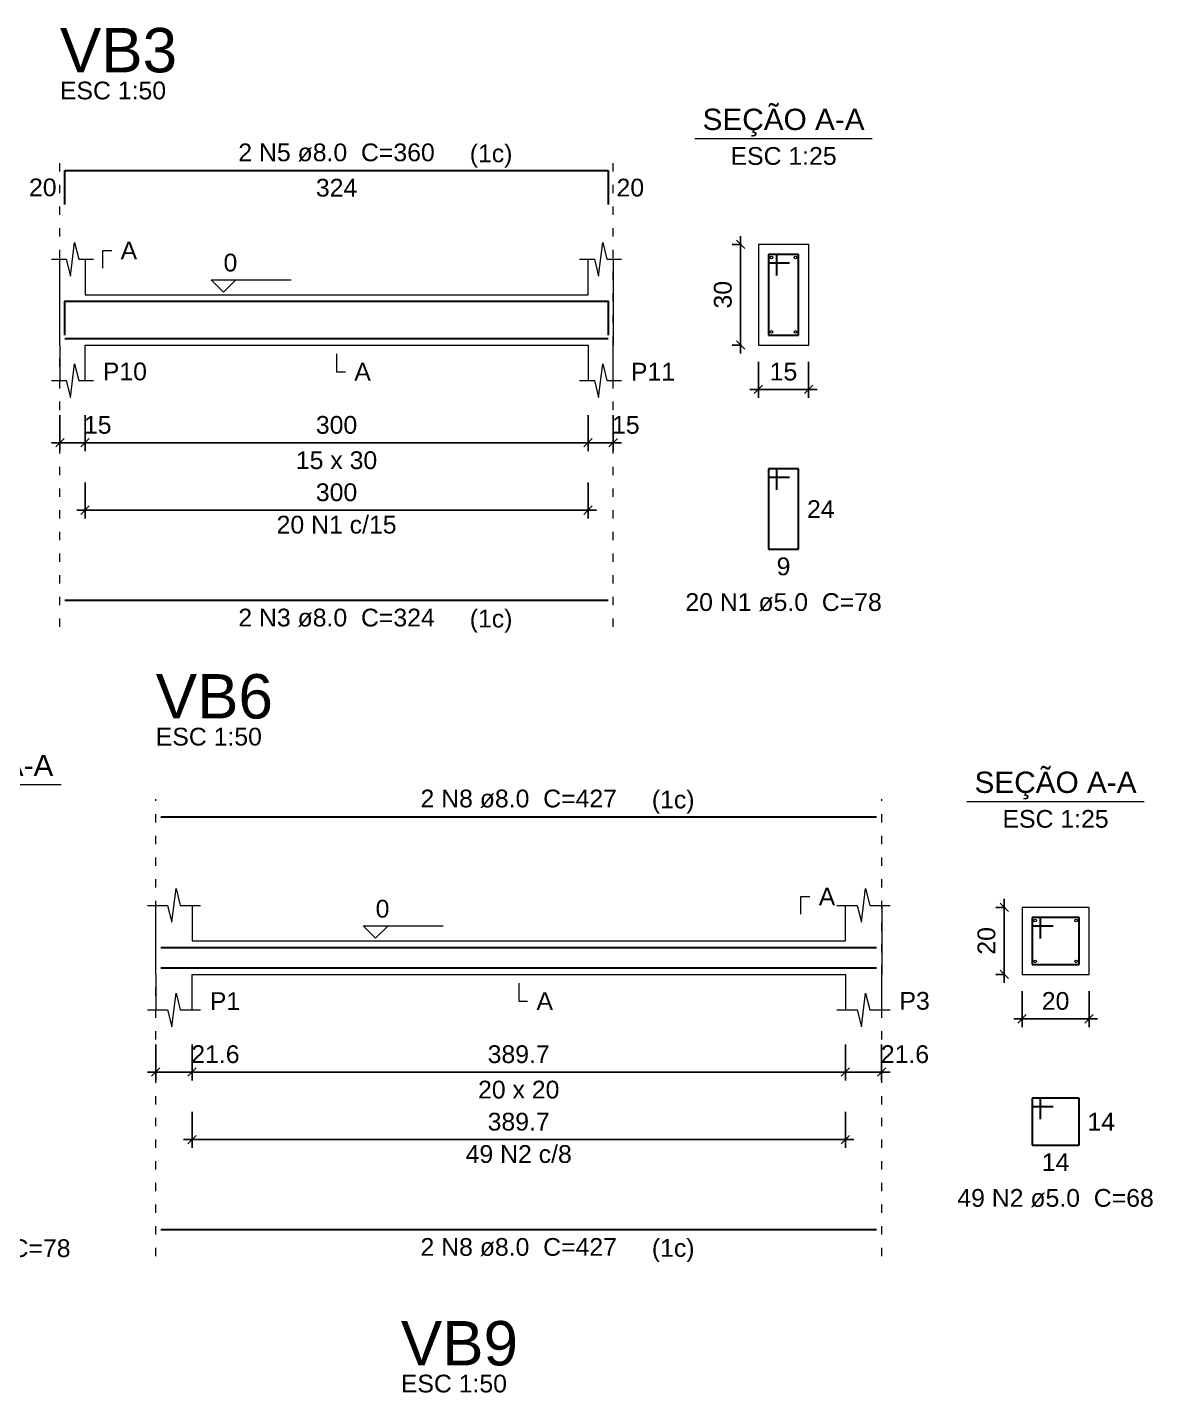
# Model space of a CAD drawing. Header units: millimetres. Extents: x 0 to 619, y -40 to 53.
# Drawn here: x 249.83 to 263.26, y -18.26 to -1.97 of the extents above; entities that cross this region are included whole.
import ezdxf

# ---------------------------------------------------------------- set-up
doc = ezdxf.new("R2010")
doc.units = ezdxf.units.MM
doc.linetypes.add('DOT2', pattern=[3.175, 0, -3.175])
for name, color, linetype, lineweight in [('DT-Barras na forma', 2, 'Continuous', 30), ('DT-Barras no corte', 5, 'Continuous', 5), ('DT-Barras rebatidas', 2, 'Continuous', 30), ('DT-Cotas', 9, 'Continuous', 5), ('DT-Forma', 5, 'Continuous', 5), ('DT-Pontilhado', 9, 'DOT2', 5), ('DT-Textos', 7, 'Continuous', 5), ('DT-Título', 3, 'Continuous', 20)]:
    doc.layers.add(name, color=color, linetype=linetype, lineweight=lineweight)
doc.styles.add('Arial', font='arial.ttf')
doc.styles.get("Standard").update_dxf_attribs({"font": 'arial.ttf'})
doc.dimstyles.new('UM_25.000000', dxfattribs={"dimtxt": 0.18, "dimasz": 0.1, "dimexe": 0.1, "dimexo": 0.2, "dimgap": 0, "dimtad": 1, "dimtih": 1, "dimtoh": 1, "dimdec": 1, "dimlfac": 25, "dimzin": 0, "dimdsep": 46, "dimtxsty": 'Standard', "dimblk": 'CLOSED', "dimblk1": 'CLOSED', "dimblk2": 'CLOSED', "dimcen": 0.09, "dimdle": 0.1, "dimadec": 1, "dimazin": 2, "dimtfac": 1, "dimtdec": 4, "dimtofl": 0, "dimtmove": 0, "dimatfit": 3, "dimldrblk": 'CLOSED', "dimfxl": 1, "dimtolj": 1, "dimarcsym": 0})
doc.dimstyles.new('UM_50.000000', dxfattribs={"dimtxt": 0.18, "dimasz": 0.1, "dimexe": 0.1, "dimexo": 0.2, "dimgap": 0, "dimtad": 1, "dimtih": 1, "dimtoh": 1, "dimdec": 1, "dimlfac": 50, "dimzin": 0, "dimdsep": 46, "dimtxsty": 'Standard', "dimblk": 'CLOSED', "dimblk1": 'CLOSED', "dimblk2": 'CLOSED', "dimcen": 0.09, "dimdle": 0.1, "dimadec": 1, "dimazin": 2, "dimtfac": 1, "dimtdec": 4, "dimtofl": 0, "dimtmove": 0, "dimatfit": 3, "dimldrblk": 'CLOSED', "dimfxl": 1, "dimtolj": 1, "dimarcsym": 0})

# ---------------------------------------------------------------- blocks, each defined once
blk = doc.blocks.new('_OBLIQUE')
at = {"color": 0, "linetype": 'ByBlock', "lineweight": -2}
blk.add_line((-0.5, -0.5), (0.5, 0.5), dxfattribs=at)
blk = doc.blocks.new('*D292')
at = {"layer": 'Defpoints', "color": 0, "transparency": 16777216}
for p in [(250.223, -6.395), (250.523, -6.395), (250.523, -6.924)]:
    blk.add_point(p, dxfattribs=at)
at = {"layer": 'DT-Cotas', "color": 0, "lineweight": -2, "transparency": 16777216}
for p, q in [((250.223, -6.595), (250.223, -7.024)), ((250.523, -6.595), (250.523, -7.024)), ((250.123, -6.924), (250.623, -6.924))]:
    blk.add_line(p, q, dxfattribs=at)
at = {"layer": 'DT-Cotas', "color": 0, "lineweight": -2, "transparency": 16777216, "xscale": 0.1, "yscale": 0.1, "zscale": 0.1, "rotation": 180}
blk.add_blockref('_OBLIQUE', (250.223, -6.924), dxfattribs=at)
at = {"layer": 'DT-Cotas', "color": 0, "lineweight": -2, "transparency": 16777216, "xscale": 0.1, "yscale": 0.1, "zscale": 0.1}
blk.add_blockref('_OBLIQUE', (250.523, -6.924), dxfattribs=at)
at = {"layer": 'DT-Cotas', "transparency": 16777216, "insert": (250.674, -6.713), "char_height": 0.2118, "attachment_point": 5, "rotation": 0.0057, "style": 'Arial'}
blk.add_mtext('\\A1;15', dxfattribs=at)
blk = doc.blocks.new('*D293')
at = {"layer": 'Defpoints', "color": 0, "transparency": 16777216}
for p in [(250.523, -6.395), (256.523, -6.395), (256.523, -6.924)]:
    blk.add_point(p, dxfattribs=at)
at = {"layer": 'DT-Cotas', "color": 0, "lineweight": -2, "transparency": 16777216}
for p, q in [((250.523, -6.595), (250.523, -7.024)), ((256.523, -6.595), (256.523, -7.024)), ((250.423, -6.924), (256.623, -6.924))]:
    blk.add_line(p, q, dxfattribs=at)
at = {"layer": 'DT-Cotas', "color": 0, "lineweight": -2, "transparency": 16777216, "xscale": 0.1, "yscale": 0.1, "zscale": 0.1, "rotation": 180}
blk.add_blockref('_OBLIQUE', (250.523, -6.924), dxfattribs=at)
at = {"layer": 'DT-Cotas', "color": 0, "lineweight": -2, "transparency": 16777216, "xscale": 0.1, "yscale": 0.1, "zscale": 0.1}
blk.add_blockref('_OBLIQUE', (256.523, -6.924), dxfattribs=at)
at = {"layer": 'DT-Cotas', "transparency": 16777216, "insert": (253.523, -6.713), "char_height": 0.2118, "attachment_point": 5, "rotation": 0.0057, "style": 'Arial'}
blk.add_mtext('\\A1;300', dxfattribs=at)
blk = doc.blocks.new('*D294')
at = {"layer": 'Defpoints', "color": 0, "transparency": 16777216}
for p in [(256.523, -6.395), (256.823, -6.395), (256.823, -6.924)]:
    blk.add_point(p, dxfattribs=at)
at = {"layer": 'DT-Cotas', "color": 0, "lineweight": -2, "transparency": 16777216}
for p, q in [((256.523, -6.595), (256.523, -7.024)), ((256.823, -6.595), (256.823, -7.024)), ((256.423, -6.924), (256.923, -6.924))]:
    blk.add_line(p, q, dxfattribs=at)
at = {"layer": 'DT-Cotas', "color": 0, "lineweight": -2, "transparency": 16777216, "xscale": 0.1, "yscale": 0.1, "zscale": 0.1, "rotation": 180}
blk.add_blockref('_OBLIQUE', (256.523, -6.924), dxfattribs=at)
at = {"layer": 'DT-Cotas', "color": 0, "lineweight": -2, "transparency": 16777216, "xscale": 0.1, "yscale": 0.1, "zscale": 0.1}
blk.add_blockref('_OBLIQUE', (256.823, -6.924), dxfattribs=at)
at = {"layer": 'DT-Cotas', "transparency": 16777216, "insert": (256.974, -6.713), "char_height": 0.2118, "attachment_point": 5, "rotation": 0.0057, "style": 'Arial'}
blk.add_mtext('\\A1;15', dxfattribs=at)
blk = doc.blocks.new('*D295')
at = {"layer": 'Defpoints', "color": 0, "transparency": 16777216}
for p in [(258.344, -4.559), (258.555, -4.559), (258.555, -5.759)]:
    blk.add_point(p, dxfattribs=at)
at = {"layer": 'DT-Cotas', "color": 0, "lineweight": -2, "transparency": 16777216}
for p, q in [((258.355, -4.559), (258.244, -4.559)), ((258.344, -5.859), (258.344, -4.459)), ((258.355, -5.759), (258.244, -5.759))]:
    blk.add_line(p, q, dxfattribs=at)
at = {"layer": 'DT-Cotas', "color": 0, "lineweight": -2, "transparency": 16777216, "xscale": 0.1, "yscale": 0.1, "zscale": 0.1}
for p, rotation in [((258.344, -4.559), 90), ((258.344, -5.759), 270)]:
    blk.add_blockref('_OBLIQUE', p, dxfattribs=dict(at, rotation=rotation))
at = {"layer": 'DT-Cotas', "transparency": 16777216, "insert": (258.132, -5.159), "char_height": 0.2118, "attachment_point": 5, "rotation": 90, "style": 'Arial'}
blk.add_mtext('\\A1;30', dxfattribs=at)
blk = doc.blocks.new('*D296')
at = {"layer": 'Defpoints', "color": 0, "transparency": 16777216}
for p in [(258.555, -5.759), (259.155, -5.759), (259.155, -6.289)]:
    blk.add_point(p, dxfattribs=at)
at = {"layer": 'DT-Cotas', "color": 0, "lineweight": -2, "transparency": 16777216}
for p, q in [((258.555, -5.959), (258.555, -6.389)), ((259.155, -5.959), (259.155, -6.389)), ((258.455, -6.289), (259.255, -6.289))]:
    blk.add_line(p, q, dxfattribs=at)
at = {"layer": 'DT-Cotas', "color": 0, "lineweight": -2, "transparency": 16777216, "xscale": 0.1, "yscale": 0.1, "zscale": 0.1, "rotation": 180}
blk.add_blockref('_OBLIQUE', (258.555, -6.289), dxfattribs=at)
at = {"layer": 'DT-Cotas', "color": 0, "lineweight": -2, "transparency": 16777216, "xscale": 0.1, "yscale": 0.1, "zscale": 0.1}
blk.add_blockref('_OBLIQUE', (259.155, -6.289), dxfattribs=at)
at = {"layer": 'DT-Cotas', "transparency": 16777216, "insert": (258.855, -6.077), "char_height": 0.2118, "attachment_point": 5, "rotation": 0.0057, "style": 'Arial'}
blk.add_mtext('\\A1;15', dxfattribs=at)
blk = doc.blocks.new('*D297')
at = {"layer": 'Defpoints', "color": 0, "transparency": 16777216}
for p in [(250.523, -7.2), (256.523, -7.2), (256.523, -7.729)]:
    blk.add_point(p, dxfattribs=at)
at = {"layer": 'DT-Cotas', "color": 0, "lineweight": -2, "transparency": 16777216}
for p, q in [((250.523, -7.4), (250.523, -7.829)), ((256.523, -7.4), (256.523, -7.829)), ((250.423, -7.729), (256.623, -7.729))]:
    blk.add_line(p, q, dxfattribs=at)
at = {"layer": 'DT-Cotas', "color": 0, "lineweight": -2, "transparency": 16777216, "xscale": 0.1, "yscale": 0.1, "zscale": 0.1, "rotation": 180}
blk.add_blockref('_OBLIQUE', (250.523, -7.729), dxfattribs=at)
at = {"layer": 'DT-Cotas', "color": 0, "lineweight": -2, "transparency": 16777216, "xscale": 0.1, "yscale": 0.1, "zscale": 0.1}
blk.add_blockref('_OBLIQUE', (256.523, -7.729), dxfattribs=at)
at = {"layer": 'DT-Cotas', "transparency": 16777216, "insert": (253.523, -7.517), "char_height": 0.2118, "attachment_point": 5, "rotation": 0.0057, "style": 'Arial'}
blk.add_mtext('\\A1;300', dxfattribs=at)
blk = doc.blocks.new('*D569')
at = {"layer": 'Defpoints', "color": 0, "transparency": 16777216}
for p in [(251.366, -13.904), (251.799, -13.904), (251.799, -14.433)]:
    blk.add_point(p, dxfattribs=at)
at = {"layer": 'DT-Cotas', "color": 0, "lineweight": -2, "transparency": 16777216}
for p, q in [((251.366, -14.104), (251.366, -14.533)), ((251.799, -14.104), (251.799, -14.533)), ((251.266, -14.433), (251.899, -14.433))]:
    blk.add_line(p, q, dxfattribs=at)
at = {"layer": 'DT-Cotas', "color": 0, "lineweight": -2, "transparency": 16777216, "xscale": 0.1, "yscale": 0.1, "zscale": 0.1, "rotation": 180}
blk.add_blockref('_OBLIQUE', (251.366, -14.433), dxfattribs=at)
at = {"layer": 'DT-Cotas', "color": 0, "lineweight": -2, "transparency": 16777216, "xscale": 0.1, "yscale": 0.1, "zscale": 0.1}
blk.add_blockref('_OBLIQUE', (251.799, -14.433), dxfattribs=at)
at = {"layer": 'DT-Cotas', "transparency": 16777216, "insert": (252.078, -14.221), "char_height": 0.2118, "attachment_point": 5, "rotation": 0.0057, "style": 'Arial'}
blk.add_mtext('\\A1;21.6', dxfattribs=at)
blk = doc.blocks.new('*D570')
at = {"layer": 'Defpoints', "color": 0, "transparency": 16777216}
for p in [(251.799, -13.904), (259.593, -13.904), (259.593, -14.433)]:
    blk.add_point(p, dxfattribs=at)
at = {"layer": 'DT-Cotas', "color": 0, "lineweight": -2, "transparency": 16777216}
for p, q in [((251.799, -14.104), (251.799, -14.533)), ((259.593, -14.104), (259.593, -14.533)), ((251.699, -14.433), (259.693, -14.433))]:
    blk.add_line(p, q, dxfattribs=at)
at = {"layer": 'DT-Cotas', "color": 0, "lineweight": -2, "transparency": 16777216, "xscale": 0.1, "yscale": 0.1, "zscale": 0.1, "rotation": 180}
blk.add_blockref('_OBLIQUE', (251.799, -14.433), dxfattribs=at)
at = {"layer": 'DT-Cotas', "color": 0, "lineweight": -2, "transparency": 16777216, "xscale": 0.1, "yscale": 0.1, "zscale": 0.1}
blk.add_blockref('_OBLIQUE', (259.593, -14.433), dxfattribs=at)
at = {"layer": 'DT-Cotas', "transparency": 16777216, "insert": (255.696, -14.221), "char_height": 0.2118, "attachment_point": 5, "rotation": 0.0057, "style": 'Arial'}
blk.add_mtext('\\A1;389.7', dxfattribs=at)
blk = doc.blocks.new('*D571')
at = {"layer": 'Defpoints', "color": 0, "transparency": 16777216}
for p in [(259.593, -13.904), (260.026, -13.904), (260.026, -14.433)]:
    blk.add_point(p, dxfattribs=at)
at = {"layer": 'DT-Cotas', "color": 0, "lineweight": -2, "transparency": 16777216}
for p, q in [((259.593, -14.104), (259.593, -14.533)), ((260.026, -14.104), (260.026, -14.533)), ((259.493, -14.433), (260.126, -14.433))]:
    blk.add_line(p, q, dxfattribs=at)
at = {"layer": 'DT-Cotas', "color": 0, "lineweight": -2, "transparency": 16777216, "xscale": 0.1, "yscale": 0.1, "zscale": 0.1, "rotation": 180}
blk.add_blockref('_OBLIQUE', (259.593, -14.433), dxfattribs=at)
at = {"layer": 'DT-Cotas', "color": 0, "lineweight": -2, "transparency": 16777216, "xscale": 0.1, "yscale": 0.1, "zscale": 0.1}
blk.add_blockref('_OBLIQUE', (260.026, -14.433), dxfattribs=at)
at = {"layer": 'DT-Cotas', "transparency": 16777216, "insert": (260.304, -14.221), "char_height": 0.2118, "attachment_point": 5, "rotation": 0.0057, "style": 'Arial'}
blk.add_mtext('\\A1;21.6', dxfattribs=at)
blk = doc.blocks.new('*D572')
at = {"layer": 'Defpoints', "color": 0, "transparency": 16777216}
for p in [(261.489, -12.468), (261.701, -12.468), (261.701, -13.268)]:
    blk.add_point(p, dxfattribs=at)
at = {"layer": 'DT-Cotas', "color": 0, "lineweight": -2, "transparency": 16777216}
for p, q in [((261.489, -13.368), (261.489, -12.368)), ((261.501, -12.468), (261.389, -12.468)), ((261.501, -13.268), (261.389, -13.268))]:
    blk.add_line(p, q, dxfattribs=at)
at = {"layer": 'DT-Cotas', "color": 0, "lineweight": -2, "transparency": 16777216, "xscale": 0.1, "yscale": 0.1, "zscale": 0.1}
for p, rotation in [((261.489, -12.468), 90), ((261.489, -13.268), 270)]:
    blk.add_blockref('_OBLIQUE', p, dxfattribs=dict(at, rotation=rotation))
at = {"layer": 'DT-Cotas', "transparency": 16777216, "insert": (261.277, -12.868), "char_height": 0.2118, "attachment_point": 5, "rotation": 90, "style": 'Arial'}
blk.add_mtext('\\A1;20', dxfattribs=at)
blk = doc.blocks.new('*D573')
at = {"layer": 'Defpoints', "color": 0, "transparency": 16777216}
for p in [(261.701, -13.268), (262.501, -13.268), (262.501, -13.798)]:
    blk.add_point(p, dxfattribs=at)
at = {"layer": 'DT-Cotas', "color": 0, "lineweight": -2, "transparency": 16777216}
for p, q in [((261.701, -13.468), (261.701, -13.898)), ((262.501, -13.468), (262.501, -13.898)), ((261.601, -13.798), (262.601, -13.798))]:
    blk.add_line(p, q, dxfattribs=at)
at = {"layer": 'DT-Cotas', "color": 0, "lineweight": -2, "transparency": 16777216, "xscale": 0.1, "yscale": 0.1, "zscale": 0.1, "rotation": 180}
blk.add_blockref('_OBLIQUE', (261.701, -13.798), dxfattribs=at)
at = {"layer": 'DT-Cotas', "color": 0, "lineweight": -2, "transparency": 16777216, "xscale": 0.1, "yscale": 0.1, "zscale": 0.1}
blk.add_blockref('_OBLIQUE', (262.501, -13.798), dxfattribs=at)
at = {"layer": 'DT-Cotas', "transparency": 16777216, "insert": (262.101, -13.586), "char_height": 0.2118, "attachment_point": 5, "rotation": 0.0057, "style": 'Arial'}
blk.add_mtext('\\A1;20', dxfattribs=at)
blk = doc.blocks.new('*D574')
at = {"layer": 'Defpoints', "color": 0, "transparency": 16777216}
for p in [(251.799, -14.709), (259.593, -14.709), (259.593, -15.238)]:
    blk.add_point(p, dxfattribs=at)
at = {"layer": 'DT-Cotas', "color": 0, "lineweight": -2, "transparency": 16777216}
for p, q in [((251.799, -14.909), (251.799, -15.338)), ((259.593, -14.909), (259.593, -15.338)), ((251.699, -15.238), (259.693, -15.238))]:
    blk.add_line(p, q, dxfattribs=at)
at = {"layer": 'DT-Cotas', "color": 0, "lineweight": -2, "transparency": 16777216, "xscale": 0.1, "yscale": 0.1, "zscale": 0.1, "rotation": 180}
blk.add_blockref('_OBLIQUE', (251.799, -15.238), dxfattribs=at)
at = {"layer": 'DT-Cotas', "color": 0, "lineweight": -2, "transparency": 16777216, "xscale": 0.1, "yscale": 0.1, "zscale": 0.1}
blk.add_blockref('_OBLIQUE', (259.593, -15.238), dxfattribs=at)
at = {"layer": 'DT-Cotas', "transparency": 16777216, "insert": (255.696, -15.026), "char_height": 0.2118, "attachment_point": 5, "rotation": 0.0057, "style": 'Arial'}
blk.add_mtext('\\A1;389.7', dxfattribs=at)

msp = doc.modelspace()

# ---------------------------------------------------------------- linework, layer by layer
at = {"layer": 'DT-Barras na forma'}
for p, q in [((258.7755, -4.6795), (258.6755, -4.6795)), ((258.6755, -4.6795), (258.6755, -5.6395)), ((259.0355, -4.6795), (258.6755, -4.6795)), ((258.6755, -4.6795), (258.6755, -4.7795)), ((258.7755, -4.9295), (258.7755, -4.6795)), ((259.0355, -5.6395), (259.0355, -4.6795)), ((258.6755, -4.7795), (258.9255, -4.7795)), ((258.6755, -5.6395), (259.0355, -5.6395)), ((261.9206, -12.5883), (261.8206, -12.5883)), ((261.8206, -12.5883), (261.8206, -13.1483)), ((262.3806, -12.5883), (261.8206, -12.5883)), ((261.8206, -12.5883), (261.8206, -12.6883)), ((261.8206, -12.6883), (262.0706, -12.6883)), ((261.9206, -12.8383), (261.9206, -12.5883)), ((262.3806, -13.1483), (262.3806, -12.5883)), ((261.8206, -13.1483), (262.3806, -13.1483))]:
    msp.add_line(p, q, dxfattribs=at)
for points in [[(250.2834, -5.6422), (250.2834, -5.2375), (256.7634, -5.2375), (256.7634, -5.6422)], [(250.2834, -5.6815), (256.7634, -5.6815)], [(251.4264, -12.9463), (259.9662, -12.9463)], [(251.4264, -13.1903), (259.9662, -13.1903)]]:
    msp.add_lwpolyline(points, dxfattribs=at)
at = {"layer": 'DT-Barras no corte'}
for centre in [(258.7115, -4.7155), (258.9995, -4.7155), (258.7115, -5.6035), (258.9995, -5.6035), (261.8566, -12.6243), (262.3446, -12.6243), (261.8566, -13.1123), (262.3446, -13.1123)]:
    msp.add_circle(centre, 0.016, dxfattribs=at)
at = {"layer": 'DT-Barras rebatidas'}
for p, q in [((250.2834, -4.0832), (250.2834, -3.6785)), ((250.2834, -3.6785), (256.7634, -3.6785)), ((256.7634, -3.6785), (256.7634, -4.0832)), ((258.7755, -7.2362), (258.6755, -7.2362)), ((258.6755, -7.2362), (258.6755, -8.1962)), ((259.0355, -7.2362), (258.6755, -7.2362)), ((258.6755, -7.2362), (258.6755, -7.3362)), ((258.7755, -7.4862), (258.7755, -7.2362)), ((259.0355, -8.1962), (259.0355, -7.2362)), ((258.6755, -7.3362), (258.9255, -7.3362)), ((258.6755, -8.1962), (259.0355, -8.1962)), ((250.2834, -8.8043), (256.7634, -8.8043)), ((251.4264, -11.3873), (259.9662, -11.3873)), ((261.9206, -14.745), (261.8206, -14.745)), ((261.8206, -14.745), (261.8206, -15.305)), ((262.3806, -14.745), (261.8206, -14.745)), ((261.8206, -14.745), (261.8206, -14.845)), ((261.9206, -14.995), (261.9206, -14.745)), ((262.3806, -15.305), (262.3806, -14.745)), ((261.8206, -14.845), (262.0706, -14.845)), ((261.8206, -15.305), (262.3806, -15.305)), ((251.4264, -16.3132), (259.9662, -16.3132))]:
    msp.add_line(p, q, dxfattribs=at)
at = {"layer": 'DT-Forma'}
for p, q in [((250.3484, -4.9359), (250.3984, -4.5359)), ((250.3984, -4.5359), (250.4484, -4.7359)), ((256.6484, -4.9359), (256.6984, -4.5359)), ((256.6984, -4.5359), (256.7484, -4.7359)), ((259.1555, -4.5595), (258.5555, -4.5595)), ((258.5555, -4.5595), (258.5555, -5.7595)), ((259.1555, -5.7595), (259.1555, -4.5595)), ((250.1234, -4.7359), (250.2984, -4.7359)), ((250.2234, -5.1595), (250.2234, -4.7359)), ((250.2984, -4.7359), (250.3484, -4.9359)), ((250.4484, -4.7359), (250.6234, -4.7359)), ((250.5234, -4.7359), (250.5234, -5.1595)), ((256.4234, -4.7359), (256.5984, -4.7359)), ((256.5234, -5.1595), (256.5234, -4.7359)), ((256.5984, -4.7359), (256.6484, -4.9359)), ((256.7484, -4.7359), (256.9234, -4.7359)), ((256.8234, -4.7359), (256.8234, -5.1595)), ((250.5234, -5.1595), (256.5234, -5.1595)), ((250.2234, -5.7595), (250.2234, -6.1831)), ((250.5234, -6.1831), (250.5234, -5.7595)), ((250.5234, -5.7595), (256.5234, -5.7595)), ((256.5234, -5.7595), (256.5234, -6.1831)), ((256.8234, -6.1831), (256.8234, -5.7595)), ((258.5555, -5.7595), (259.1555, -5.7595)), ((250.3484, -6.3831), (250.3984, -5.9831)), ((250.3984, -5.9831), (250.4484, -6.1831)), ((256.6484, -6.3831), (256.6984, -5.9831)), ((256.6984, -5.9831), (256.7484, -6.1831)), ((250.1234, -6.1831), (250.2984, -6.1831)), ((250.2984, -6.1831), (250.3484, -6.3831)), ((250.4484, -6.1831), (250.6234, -6.1831)), ((256.4234, -6.1831), (256.5984, -6.1831)), ((256.5984, -6.1831), (256.6484, -6.3831)), ((256.7484, -6.1831), (256.9234, -6.1831)), ((251.5579, -12.6447), (251.6079, -12.2447)), ((251.6079, -12.2447), (251.6579, -12.4447)), ((259.7847, -12.6447), (259.8347, -12.2447)), ((259.8347, -12.2447), (259.8847, -12.4447)), ((251.2664, -12.4447), (251.5079, -12.4447)), ((251.3664, -12.8683), (251.3664, -12.4447)), ((251.5079, -12.4447), (251.5579, -12.6447)), ((251.6579, -12.4447), (251.8994, -12.4447)), ((251.7994, -12.4447), (251.7994, -12.8683)), ((259.4932, -12.4447), (259.7347, -12.4447)), ((259.5932, -12.8683), (259.5932, -12.4447)), ((259.7347, -12.4447), (259.7847, -12.6447)), ((259.8847, -12.4447), (260.1262, -12.4447)), ((260.0262, -12.4447), (260.0262, -12.8683)), ((262.5006, -12.4683), (261.7006, -12.4683)), ((261.7006, -12.4683), (261.7006, -13.2683)), ((262.5006, -13.2683), (262.5006, -12.4683)), ((251.7994, -12.8683), (259.5932, -12.8683)), ((251.3664, -13.2683), (251.3664, -13.6919)), ((251.7994, -13.6919), (251.7994, -13.2683)), ((251.7994, -13.2683), (259.5932, -13.2683)), ((259.5932, -13.2683), (259.5932, -13.6919)), ((260.0262, -13.6919), (260.0262, -13.2683)), ((261.7006, -13.2683), (262.5006, -13.2683)), ((251.5579, -13.8919), (251.6079, -13.4919)), ((251.6079, -13.4919), (251.6579, -13.6919)), ((259.7847, -13.8919), (259.8347, -13.4919)), ((259.8347, -13.4919), (259.8847, -13.6919)), ((251.2664, -13.6919), (251.5079, -13.6919)), ((251.5079, -13.6919), (251.5579, -13.8919)), ((251.6579, -13.6919), (251.8994, -13.6919)), ((259.4932, -13.6919), (259.7347, -13.6919)), ((259.7347, -13.6919), (259.7847, -13.8919)), ((259.8847, -13.6919), (260.1262, -13.6919))]:
    msp.add_line(p, q, dxfattribs=at)
at = {"layer": 'DT-Forma', "linetype": 'Continuous'}
for p, q in [((250.2234, -5.7595), (250.2234, -5.1595)), ((256.8234, -5.1595), (256.8234, -5.7595)), ((251.3664, -13.2683), (251.3664, -12.8683)), ((260.0262, -12.8683), (260.0262, -13.2683))]:
    msp.add_line(p, q, dxfattribs=at)
at = {"layer": 'DT-Pontilhado', "ltscale": 0.05}
for p, q in [((250.2234, -9.122), (250.2234, -3.4667)), ((256.8234, -9.122), (256.8234, -3.4667)), ((251.3664, -16.6309), (251.3664, -11.1755)), ((260.0262, -16.6309), (260.0262, -11.1755))]:
    msp.add_line(p, q, dxfattribs=at)
at = {"layer": 'DT-Textos'}
for p, q in [((257.7965, -3.2946), (259.9145, -3.2946)), ((248.1189, -11.0034), (250.2369, -11.0034)), ((261.0416, -11.2034), (263.1596, -11.2034))]:
    msp.add_line(p, q, dxfattribs=at)
for points in [[(250.7352, -4.8418), (250.7352, -4.63), (250.8411, -4.63)], [(252.3234, -4.9795), (252.1751, -5.1277), (252.0269, -4.9795), (252.98, -4.9795)], [(253.5234, -5.8654), (253.5234, -6.0772), (253.6293, -6.0772)], [(259.0637, -12.5506), (259.0637, -12.3388), (259.1696, -12.3388)], [(254.1375, -12.6883), (253.9892, -12.8366), (253.841, -12.6883), (254.7941, -12.6883)], [(255.6963, -13.3742), (255.6963, -13.586), (255.8022, -13.586)]]:
    msp.add_lwpolyline(points, dxfattribs=at)

# ---------------------------------------------------------------- texts
at = {"layer": 'DT-Barras rebatidas', "color": 7, "char_height": 0.2118, "line_spacing_factor": 0.9, "style": 'Arial'}
for s, insert, width, attachment_point in [('2 N5 ø8.0  C=360', (253.523, -3.5722), 4.06656, 8), ('20', (250.1835, -3.9867), 0.90832, 9), ('324', (253.5234, -3.7758), 1.16248, 2), ('20', (256.8634, -3.7749), 0.90832, 1), ('24', (259.1356, -7.6103), 0.90832, 1), ('20 N1 c/15', (253.5234, -8.0109), 2.5416, 8), ('9', (258.8555, -8.2935), 0.65416, 2), ('20 N1 ø5.0  C=78', (258.856, -8.9372), 4.06656, 8), ('2 N3 ø8.0  C=324', (253.523, -9.1222), 4.06656, 8), ('2 N8 ø8.0  C=427', (255.6964, -11.281), 4.06656, 8), ('14', (262.4807, -14.9191), 0.90832, 1), ('49 N2 c/8', (255.6963, -15.5198), 2.28744, 8), ('14', (262.1006, -15.4023), 0.90832, 2), ('49 N2 ø5.0  C=68', (262.1004, -16.046), 4.06656, 8), ('21 N1 ø5.0  C=78', (249.1781, -16.646), 4.06656, 8), ('2 N8 ø8.0  C=427', (255.6964, -16.631), 4.06656, 8)]:
    msp.add_mtext(s, dxfattribs=dict(at, insert=insert, width=width, attachment_point=attachment_point))
at = {"layer": 'DT-Textos', "line_spacing_factor": 0.798, "style": 'Arial'}
for s, insert, char_height, width, attachment_point in [('ESC 1:50', (250.223, -2.8312), 0.2118, 2.03328, 7), ('SEÇÃO A-A', (258.856, -3.2721), 0.25416, 2.744928, 8), ('(1c)', (255.112, -3.6421), 0.2118, 1.01664, 7), ('ESC 1:25', (258.856, -3.6122), 0.2118, 2.03328, 8), ('A', (250.947, -4.7362), 0.2118, 0.25416, 7), ('0', (252.175, -4.8842), 0.2118, 0.25416, 7), ('P10', (250.735, -6.1832), 0.2118, 0.76248, 7), ('A', (253.735, -6.1832), 0.2118, 0.25416, 7), ('P11', (257.035, -6.1832), 0.2118, 0.76248, 7), ('15 x 30', (253.523, -7.2422), 0.2118, 1.77912, 8), ('(1c)', (255.112, -9.1921), 0.2118, 1.01664, 7), ('ESC 1:50', (251.3664, -10.54), 0.2118, 2.03328, 7), ('SEÇÃO A-A', (249.1781, -10.9809), 0.25416, 2.744928, 8), ('SEÇÃO A-A', (262.1004, -11.1809), 0.25416, 2.744928, 8), ('(1c)', (257.2844, -11.3509), 0.2118, 1.01664, 7), ('ESC 1:25', (262.1004, -11.521), 0.2118, 2.03328, 8), ('0', (253.9894, -12.593), 0.2118, 0.25416, 7), ('A', (259.2754, -12.445), 0.2118, 0.25416, 7), ('P1', (252.0114, -13.692), 0.2118, 0.50832, 7), ('A', (255.9084, -13.692), 0.2118, 0.25416, 7), ('P3', (260.2384, -13.692), 0.2118, 0.50832, 7), ('20 x 20', (255.6964, -14.751), 0.2118, 1.77912, 8), ('(1c)', (257.2844, -16.7009), 0.2118, 1.01664, 7), ('ESC 1:50', (254.29, -18.2583), 0.2118, 2.03328, 7)]:
    msp.add_mtext(s, dxfattribs=dict(at, insert=insert, char_height=char_height, width=width, attachment_point=attachment_point))
at = {"layer": 'DT-Título', "char_height": 0.5295, "width": 1.9062, "attachment_point": 7, "line_spacing_factor": 0.798, "style": 'Arial'}
for s, insert in [('VB3', (250.223, -2.5134)), ('VB6', (251.3664, -10.2222)), ('VB9', (254.29, -17.9404))]:
    msp.add_mtext(s, dxfattribs=dict(at, insert=insert))

# ---------------------------------------------------------------- dimensions: what is measured, and where the dimension line sits
at = {"layer": 'DT-Cotas'}
for base, p1, p2, picture, middle in [((258.3437, -4.5595), (258.5555, -5.7595), (258.5555, -4.5595), '*D295', (258.1319, -5.1595)), ((261.4888, -12.4683), (261.7006, -13.2683), (261.7006, -12.4683), '*D572', (261.277, -12.8683))]:
    dim = msp.add_linear_dim(base=base, p1=p1, p2=p2, angle=90, dimstyle='UM_25.000000', override={"dimtxt": 0.2118, "dimasz": 0.1, "dimexe": 0.1, "dimexo": 0.2, "dimtad": 1, "dimtih": 0, "dimtoh": 0, "dimdec": 1, "dimlfac": 25, "dimzin": 8, "dimtxsty": 'Arial', "dimblk": 'OBLIQUE', "dimblk1": 'OBLIQUE', "dimblk2": 'OBLIQUE', "dimsah": 1, "dimdle": 0.1, "dimse1": 0, "dimse2": 0, "dimclrt": 256, "dimadec": 1, "dimazin": 3, "dimtmove": 2, "dimldrblk": 'OBLIQUE'}, dxfattribs=at)
    dim.commit()
    dim.dimension.update_dxf_attribs({"geometry": picture, "text_midpoint": middle, "dimtype": 160, "text_rotation": 90})
for base, p1, p2, dimstyle, override, picture, middle in [((259.1555, -6.289), (258.5555, -5.7595), (259.1555, -5.7595), 'UM_25.000000', {"dimtxt": 0.2118, "dimasz": 0.1, "dimexe": 0.1, "dimexo": 0.2, "dimtad": 1, "dimtih": 0, "dimtoh": 0, "dimdec": 1, "dimlfac": 25, "dimzin": 8, "dimtxsty": 'Arial', "dimblk": 'OBLIQUE', "dimblk1": 'OBLIQUE', "dimblk2": 'OBLIQUE', "dimsah": 1, "dimdle": 0.1, "dimse1": 0, "dimse2": 0, "dimclrt": 256, "dimadec": 1, "dimazin": 3, "dimtmove": 2, "dimldrblk": 'OBLIQUE'}, '*D296', (258.8555, -6.0772)), ((250.5234, -6.9244), (250.2234, -6.3949), (250.5234, -6.3949), 'UM_50.000000', {"dimtxt": 0.2118, "dimasz": 0.1, "dimexe": 0.1, "dimexo": 0.2, "dimtad": 1, "dimtih": 0, "dimtoh": 0, "dimdec": 1, "dimlfac": 50, "dimzin": 8, "dimtxsty": 'Arial', "dimblk": 'OBLIQUE', "dimblk1": 'OBLIQUE', "dimblk2": 'OBLIQUE', "dimsah": 1, "dimdle": 0.1, "dimse1": 0, "dimse2": 0, "dimclrt": 256, "dimadec": 1, "dimazin": 3, "dimtmove": 2, "dimldrblk": 'OBLIQUE'}, '*D292', (250.6745, -6.7126)), ((256.5234, -6.9244), (250.5234, -6.3949), (256.5234, -6.3949), 'UM_50.000000', {"dimtxt": 0.2118, "dimasz": 0.1, "dimexe": 0.1, "dimexo": 0.2, "dimtad": 1, "dimtih": 0, "dimtoh": 0, "dimdec": 1, "dimlfac": 50, "dimzin": 8, "dimtxsty": 'Arial', "dimblk": 'OBLIQUE', "dimblk1": 'OBLIQUE', "dimblk2": 'OBLIQUE', "dimsah": 1, "dimdle": 0.1, "dimse1": 0, "dimse2": 0, "dimclrt": 256, "dimadec": 1, "dimazin": 3, "dimtmove": 2, "dimldrblk": 'OBLIQUE'}, '*D293', (253.5234, -6.7126)), ((256.8234, -6.9244), (256.5234, -6.3949), (256.8234, -6.3949), 'UM_50.000000', {"dimtxt": 0.2118, "dimasz": 0.1, "dimexe": 0.1, "dimexo": 0.2, "dimtad": 1, "dimtih": 0, "dimtoh": 0, "dimdec": 1, "dimlfac": 50, "dimzin": 8, "dimtxsty": 'Arial', "dimblk": 'OBLIQUE', "dimblk1": 'OBLIQUE', "dimblk2": 'OBLIQUE', "dimsah": 1, "dimdle": 0.1, "dimse1": 0, "dimse2": 0, "dimclrt": 256, "dimadec": 1, "dimazin": 3, "dimtmove": 2, "dimldrblk": 'OBLIQUE'}, '*D294', (256.9745, -6.7126)), ((256.5234, -7.7292), (250.5234, -7.1997), (256.5234, -7.1997), 'UM_50.000000', {"dimtxt": 0.2118, "dimasz": 0.1, "dimexe": 0.1, "dimexo": 0.2, "dimtad": 1, "dimtih": 0, "dimtoh": 0, "dimdec": 1, "dimlfac": 50, "dimzin": 8, "dimtxsty": 'Arial', "dimblk": 'OBLIQUE', "dimblk1": 'OBLIQUE', "dimblk2": 'OBLIQUE', "dimsah": 1, "dimdle": 0.1, "dimse1": 0, "dimse2": 0, "dimclrt": 256, "dimadec": 1, "dimazin": 3, "dimtmove": 2, "dimldrblk": 'OBLIQUE'}, '*D297', (253.5234, -7.5174)), ((262.5006, -13.7978), (261.7006, -13.2683), (262.5006, -13.2683), 'UM_25.000000', {"dimtxt": 0.2118, "dimasz": 0.1, "dimexe": 0.1, "dimexo": 0.2, "dimtad": 1, "dimtih": 0, "dimtoh": 0, "dimdec": 1, "dimlfac": 25, "dimzin": 8, "dimtxsty": 'Arial', "dimblk": 'OBLIQUE', "dimblk1": 'OBLIQUE', "dimblk2": 'OBLIQUE', "dimsah": 1, "dimdle": 0.1, "dimse1": 0, "dimse2": 0, "dimclrt": 256, "dimadec": 1, "dimazin": 3, "dimtmove": 2, "dimldrblk": 'OBLIQUE'}, '*D573', (262.1006, -13.586)), ((251.79935, -14.43323), (251.36643, -13.90373), (251.79935, -13.90373), 'UM_50.000000', {"dimtxt": 0.2118, "dimasz": 0.1, "dimexe": 0.1, "dimexo": 0.2, "dimtad": 1, "dimtih": 0, "dimtoh": 0, "dimdec": 1, "dimlfac": 50, "dimzin": 8, "dimtxsty": 'Arial', "dimblk": 'OBLIQUE', "dimblk1": 'OBLIQUE', "dimblk2": 'OBLIQUE', "dimsah": 1, "dimdle": 0.1, "dimse1": 0, "dimse2": 0, "dimclrt": 256, "dimadec": 1, "dimazin": 3, "dimtmove": 2, "dimldrblk": 'OBLIQUE'}, '*D569', (252.0775, -14.22143)), ((259.5932, -14.4332), (251.7994, -13.9037), (259.5932, -13.9037), 'UM_50.000000', {"dimtxt": 0.2118, "dimasz": 0.1, "dimexe": 0.1, "dimexo": 0.2, "dimtad": 1, "dimtih": 0, "dimtoh": 0, "dimdec": 1, "dimlfac": 50, "dimzin": 8, "dimtxsty": 'Arial', "dimblk": 'OBLIQUE', "dimblk1": 'OBLIQUE', "dimblk2": 'OBLIQUE', "dimsah": 1, "dimdle": 0.1, "dimse1": 0, "dimse2": 0, "dimclrt": 256, "dimadec": 1, "dimazin": 3, "dimtmove": 2, "dimldrblk": 'OBLIQUE'}, '*D570', (255.6963, -14.2214)), ((260.026167, -14.433233), (259.593171, -13.903733), (260.026167, -13.903733), 'UM_50.000000', {"dimtxt": 0.2118, "dimasz": 0.1, "dimexe": 0.1, "dimexo": 0.2, "dimtad": 1, "dimtih": 0, "dimtoh": 0, "dimdec": 1, "dimlfac": 50, "dimzin": 8, "dimtxsty": 'Arial', "dimblk": 'OBLIQUE', "dimblk1": 'OBLIQUE', "dimblk2": 'OBLIQUE', "dimsah": 1, "dimdle": 0.1, "dimse1": 0, "dimse2": 0, "dimclrt": 256, "dimadec": 1, "dimazin": 3, "dimtmove": 2, "dimldrblk": 'OBLIQUE'}, '*D571', (260.304321, -14.221433)), ((259.5932, -15.2381), (251.7994, -14.7086), (259.5932, -14.7086), 'UM_50.000000', {"dimtxt": 0.2118, "dimasz": 0.1, "dimexe": 0.1, "dimexo": 0.2, "dimtad": 1, "dimtih": 0, "dimtoh": 0, "dimdec": 1, "dimlfac": 50, "dimzin": 8, "dimtxsty": 'Arial', "dimblk": 'OBLIQUE', "dimblk1": 'OBLIQUE', "dimblk2": 'OBLIQUE', "dimsah": 1, "dimdle": 0.1, "dimse1": 0, "dimse2": 0, "dimclrt": 256, "dimadec": 1, "dimazin": 3, "dimtmove": 2, "dimldrblk": 'OBLIQUE'}, '*D574', (255.6963, -15.0263))]:
    dim = msp.add_linear_dim(base=base, p1=p1, p2=p2, dimstyle=dimstyle, override=override, dxfattribs=at)
    dim.commit()
    dim.dimension.update_dxf_attribs({"geometry": picture, "text_midpoint": middle, "dimtype": 160, "text_rotation": 0.00573})

doc.saveas('drawing.dxf')
